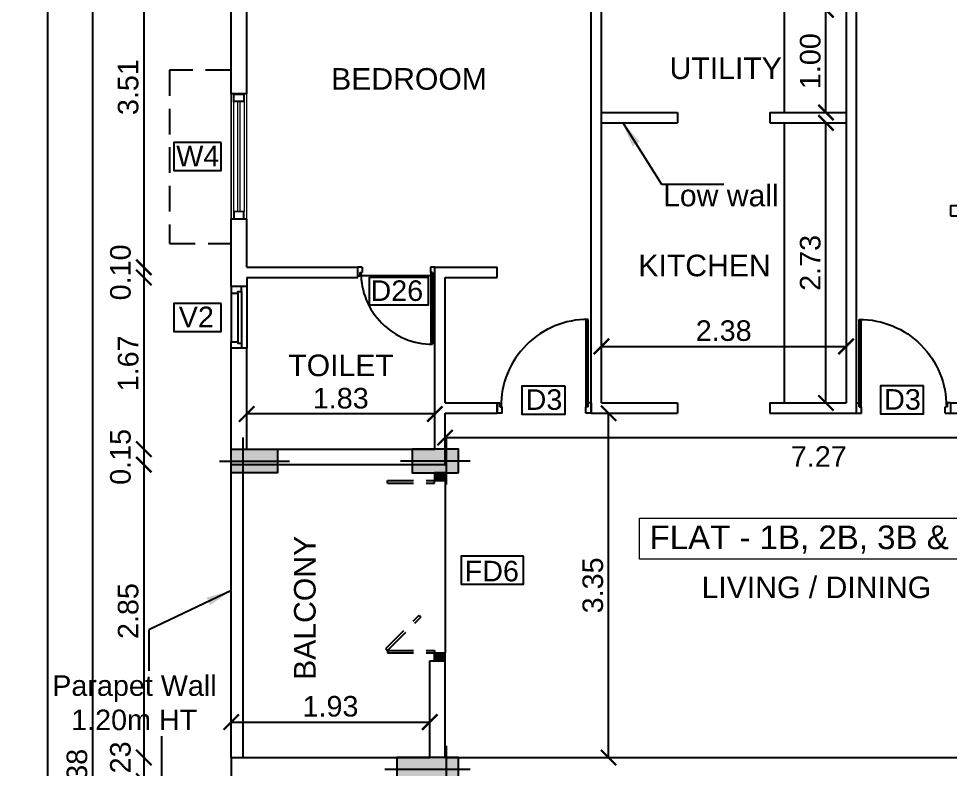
# Model space of a CAD drawing. Header units: metres. Extents: x 2130 to 3135, y 5414 to 5819.
# Drawn here: x 2835.14 to 2844.2, y 5622.13 to 5629.43 of the extents above; entities that cross this region are included whole.
import ezdxf
from ezdxf.enums import TextEntityAlignment as Align

# ---------------------------------------------------------------- set-up
doc = ezdxf.new("R2010")
doc.units = ezdxf.units.M
doc.header["$MEASUREMENT"] = 0
doc.header["$PDMODE"] = 34
doc.linetypes.add('HIDDEN', pattern=[0.375, 0.25, -0.125])
doc.layers.get('0').update_dxf_attribs({"lineweight": 18})
doc.layers.get('Defpoints').update_dxf_attribs({"lineweight": 18})
for name, color, linetype in [('col', 1, 'Continuous'), ('DIM', 8, 'Continuous'), ('JD', 3, 'Continuous'), ('WALL', 2, 'Continuous'), ('WIN', 5, 'Continuous')]:
    doc.layers.add(name, color=color, linetype=linetype)
for name, color, linetype, lineweight in [('flat name', 6, 'Continuous', 18), ('FURNITURE', 4, 'Continuous', 25), ('text', 7, 'Continuous', 25)]:
    doc.layers.add(name, color=color, linetype=linetype, lineweight=lineweight)
doc.styles.add('A1', font='arial.ttf')
doc.styles.add('R1', font='arial.ttf')
doc.dimstyles.new('DIM-CMDA', dxfattribs={"dimtxt": 0.2, "dimasz": 0.15, "dimexe": 0.05, "dimexo": 0.0625, "dimgap": 0.05, "dimtad": 1, "dimzin": 1, "dimdsep": 46, "dimtxsty": 'R1', "dimblk": 'ARCHTICK', "dimcen": 0.09, "dimse1": 1, "dimse2": 1, "dimclrd": 8, "dimclre": 8, "dimadec": 0, "dimazin": 0, "dimtm": 1e-09, "dimtfac": 1, "dimtofl": 0, "dimtmove": 2, "dimatfit": 3, "dimfxl": 0, "dimtolj": 1, "dimtzin": 0, "dimlwd": -1, "dimlwe": -1, "dimarcsym": 0})

# ---------------------------------------------------------------- blocks, each defined once
blk = doc.blocks.new('A$C451D3D78')
at = {"layer": 'WIN'}
for p, q in [((0.8133, 0.915), (0.9133, 0.915)), ((0.8133, 0.915), (0.8133, 0.8881)), ((0.9133, 0.915), (0.9133, 0.8642)), ((0.8515, 0.8873), (0, 0.8873)), ((0.8515, 0.8661), (0.0013, 0.8661)), ((0.8515, 0.8881), (0.8133, 0.8881)), ((0.8515, 0.8881), (0.8515, 0.8642)), ((0.9133, 0.8642), (0.8515, 0.8642)), ((0.8515, 0.0269), (0.8133, 0.0269)), ((0.8133, 0), (0.8133, 0.0269)), ((0.9133, 0.0508), (0.8515, 0.0508)), ((0.8515, 0.0269), (0.8515, 0.0508)), ((0.9133, 0.0508), (0.9133, 0)), ((0.8133, 0), (0.9133, 0))]:
    blk.add_line(p, q, dxfattribs=at)
blk.add_arc((0.8462, 0.8847), 0.8458, 179.82075, 270.35447, dxfattribs=at)
blk = doc.blocks.new('A$C43150011')
at = {"layer": 'WIN'}
for p, q in [((0.6667, 0.75), (0.7486, 0.75)), ((0.6667, 0.75), (0.6667, 0.7279)), ((0.6979, 0.7279), (0.6667, 0.7279)), ((0.6979, 0.7279), (0.6979, 0.7083)), ((0.7486, 0.7083), (0.7486, 0.75)), ((0.7486, 0.7083), (0.6979, 0.7083)), ((0.6979, 0.0227), (0, 0.0227)), ((0.6979, 0.0401), (0.0011, 0.0401)), ((0.6667, 0), (0.6667, 0.0221)), ((0.6979, 0.0221), (0.6667, 0.0221)), ((0.6667, 0), (0.7486, 0)), ((0.7486, 0.0417), (0.6979, 0.0417)), ((0.6979, 0.0221), (0.6979, 0.0417)), ((0.7486, 0), (0.7486, 0.0417))]:
    blk.add_line(p, q, dxfattribs=at)
blk.add_lwpolyline([(0.6667, 0), (0.6667, 0.75)], dxfattribs=at)
blk.add_arc((0.6936, 0.0249), 0.6933, 89.64553, 180.17925, dxfattribs=at)
blk = doc.blocks.new('A$C36B25374')
at = {"layer": 'WIN', "linetype": 'HIDDEN'}
for p, q in [((0.0762, 0.5588), (0.0762, 0.1016)), ((0.1016, 0.5588), (0.0762, 0.5588)), ((0.1196, 0.5768), (0.1016, 0.5588)), ((0.1016, 0.5588), (0.1016, 0.1016)), ((0.1016, 0.5588), (0.4249, 0.2355)), ((0.1196, 0.5768), (0.4429, 0.2535)), ((1.7272, 0.5588), (1.7272, 0.1016)), ((1.7272, 0.5588), (1.7526, 0.5588)), ((1.7526, 0.5588), (1.7526, 0.1016)), ((0.4429, 0.2535), (0.4249, 0.2355)), ((0.1016, 0.1016), (0.0762, 0.1016)), ((1.7272, 0.1016), (1.7526, 0.1016))]:
    blk.add_line(p, q, dxfattribs=at)
at = {"layer": 'WIN'}
for p, q in [((0, 0), (0, 0.1016)), ((0, 0), (0, 0.1016)), ((0, 0), (0, 0.1016)), ((0, 0), (0, 0.1016)), ((0, 0.1016), (0.0762, 0.1016)), ((0.0762, 0.1016), (0.0762, 0)), ((1.7526, 0.1016), (1.7526, 0)), ((1.8288, 0.1016), (1.7526, 0.1016)), ((1.8288, 0), (1.8288, 0.1016)), ((1.8288, 0), (1.8288, 0.1016)), ((1.8288, 0), (1.8288, 0.1016)), ((1.8288, 0), (1.8288, 0.1016)), ((0, 0), (0.0762, 0)), ((1.7526, 0), (0.0762, 0)), ((1.8288, 0), (1.7526, 0))]:
    blk.add_line(p, q, dxfattribs=at)
for points in [[(0, 0.1016), (0, 0), (0.0762, 0.1016), (0.0762, 0)], [(1.7526, 0.1016), (1.7526, 0), (1.8288, 0.1016), (1.8288, 0)]]:
    blk.add_solid(points, dxfattribs=at)
blk = doc.blocks.new('A$C5D530010')
at = {"layer": 'WIN', "lineweight": 9}
blk.add_lwpolyline([(0.0635, 0.0766), (0.0635, 1.1434), (0.0889, 1.1434), (0.0889, 0.0766)], close=True, dxfattribs=at)
at = {"color": 7, "lineweight": 9}
for points in [[(0.0254, 1.22), (0.127, 1.22), (0.127, 1.1434), (0.0254, 1.1434)], [(0.0254, 0), (0.0254, 0.0766), (0.127, 0.0766), (0.127, 0)]]:
    blk.add_wipeout(points, dxfattribs=at).dxf.layer = 'WIN'
at = {"layer": 'WIN', "lineweight": 9}
for p, q in [((0, 0), (0, 1.22)), ((0.15, 0), (0.15, 1.22)), ((0.0254, 1.1434), (0.0254, 0.0766)), ((0.127, 1.1434), (0.127, 0.0766))]:
    blk.add_line(p, q, dxfattribs=at)
at = {"layer": 'WIN', "color": 7, "lineweight": 9}
for points in [[(0.0254, 1.22), (0.0254, 1.1434), (0.127, 1.1434), (0.127, 1.22), (0.0254, 1.22)], [(0.127, 0), (0.0254, 0), (0.0254, 0.0766), (0.127, 0.0766), (0.127, 0)]]:
    blk.add_lwpolyline(points, dxfattribs=at)
for points in [[(0.0315, 1.2139), (0.0315, 1.1495), (0.1209, 1.1495), (0.1209, 1.2139)], [(0.1209, 0.0061), (0.0315, 0.0061), (0.0315, 0.0705), (0.1209, 0.0705)]]:
    blk.add_lwpolyline(points, close=True, dxfattribs=at)
blk = doc.blocks.new('A$C1E3E09E3')
at = {"layer": 'WIN'}
for p, q in [((0, 0.6), (0, 0)), ((0.0499, 0.5505), (0.0499, 0.0495)), ((0.0875, 0.5375), (0.0875, 0.0625)), ((0.15, 0.5375), (0.15, 0.0625))]:
    blk.add_line(p, q, dxfattribs=at)
at = {"layer": 'WIN', "color": 9}
for points in [[(0.0499, 0.5505), (0.0499, 0.6), (0.15, 0.6), (0.15, 0.5375), (0.0875, 0.5375), (0.0875, 0.5505), (0.0499, 0.5505)], [(0.0499, 0.0495), (0.0499, 0), (0.15, 0), (0.15, 0.0625), (0.0875, 0.0625), (0.0875, 0.0495), (0.0499, 0.0495)]]:
    blk.add_lwpolyline(points, dxfattribs=at)
blk = doc.blocks.new('230x600')
blk.add_hatch(color=0).paths.add_polyline_path([(1593.9623, -175.0392), (1594.1923, -175.0392), (1594.1923, -175.6392), (1593.9623, -175.6392)])
at = {"color": 0}
for p, q in [((1594.0773, -174.9242), (1594.0773, -175.7542)), ((1593.8473, -175.1542), (1594.3073, -175.1542))]:
    blk.add_line(p, q, dxfattribs=at)
blk.add_lwpolyline([(1593.9623, -175.0392), (1594.1923, -175.0392), (1594.1923, -175.6392), (1593.9623, -175.6392)], close=True, dxfattribs=at)
blk = doc.blocks.new('230x450')
blk.add_hatch(color=0).paths.add_polyline_path([(1594.8731, -175.0392), (1595.1031, -175.0392), (1595.1031, -175.4892), (1594.8731, -175.4892)])
at = {"color": 0}
for p, q in [((1594.9881, -174.9242), (1594.9881, -175.6042)), ((1594.7581, -175.1542), (1595.2181, -175.1542))]:
    blk.add_line(p, q, dxfattribs=at)
blk.add_lwpolyline([(1594.8731, -175.0392), (1595.1031, -175.0392), (1595.1031, -175.4892), (1594.8731, -175.4892)], close=True, dxfattribs=at)
blk = doc.blocks.new('_ArchTick')
at = {"color": 0, "linetype": 'ByBlock', "const_width": 0.15}
blk.add_lwpolyline([(-0.5, -0.5), (0.5, 0.5)], dxfattribs=at)
blk = doc.blocks.new('*D611')
at = {"layer": 'Defpoints', "color": 0}
for p in [(2839.2589, 5630.5175), (2836.3542, 5627.0125), (2838.043, 5627.0125)]:
    blk.add_point(p, dxfattribs=at)
at = {"layer": 'DIM', "color": 8}
blk.add_line((2836.3542, 5630.5175), (2836.3542, 5627.0125), dxfattribs=at)
at = {"layer": 'DIM', "color": 8, "xscale": 0.15, "yscale": 0.15, "zscale": 0.15}
for p, rotation in [((2836.3542, 5630.5175), 90), ((2836.3542, 5627.0125), 270)]:
    blk.add_blockref('_ArchTick', p, dxfattribs=dict(at, rotation=rotation))
at = {"layer": 'DIM', "color": 0, "insert": (2836.202, 5628.765), "char_height": 0.2, "attachment_point": 5, "rotation": 90, "style": 'R1'}
blk.add_mtext('\\A1;3.51', dxfattribs=at)
blk = doc.blocks.new('*D612')
at = {"layer": 'Defpoints', "color": 0}
for p in [(2838.043, 5627.0125), (2836.3542, 5626.9125), (2838.0326, 5626.9125)]:
    blk.add_point(p, dxfattribs=at)
at = {"layer": 'DIM', "color": 8}
blk.add_line((2836.3542, 5627.0125), (2836.3542, 5626.9125), dxfattribs=at)
at = {"layer": 'DIM', "color": 8, "xscale": 0.15, "yscale": 0.15, "zscale": 0.15}
for p, rotation in [((2836.3542, 5627.0125), 90), ((2836.3542, 5626.9125), 270)]:
    blk.add_blockref('_ArchTick', p, dxfattribs=dict(at, rotation=rotation))
at = {"layer": 'DIM', "color": 0, "insert": (2836.1271, 5626.9625), "char_height": 0.2, "attachment_point": 5, "rotation": 90, "style": 'R1'}
blk.add_mtext('\\A1;0.10', dxfattribs=at)
blk = doc.blocks.new('*D613')
at = {"layer": 'Defpoints', "color": 0}
for p in [(2838.0326, 5626.9125), (2836.3542, 5625.2425), (2838.2695, 5625.2425)]:
    blk.add_point(p, dxfattribs=at)
at = {"layer": 'DIM', "color": 8}
blk.add_line((2836.3542, 5626.9125), (2836.3542, 5625.2425), dxfattribs=at)
at = {"layer": 'DIM', "color": 8, "xscale": 0.15, "yscale": 0.15, "zscale": 0.15}
for p, rotation in [((2836.3542, 5626.9125), 90), ((2836.3542, 5625.2425), 270)]:
    blk.add_blockref('_ArchTick', p, dxfattribs=dict(at, rotation=rotation))
at = {"layer": 'DIM', "color": 0, "insert": (2836.2021, 5626.0775), "char_height": 0.2, "attachment_point": 5, "rotation": 90, "style": 'R1'}
blk.add_mtext('\\A1;1.67', dxfattribs=at)
blk = doc.blocks.new('*D614')
at = {"layer": 'Defpoints', "color": 0}
for p in [(2838.2695, 5625.2425), (2836.3542, 5625.0925), (2838.2243, 5625.0925)]:
    blk.add_point(p, dxfattribs=at)
at = {"layer": 'DIM', "color": 8}
blk.add_line((2836.3542, 5625.2425), (2836.3542, 5625.0925), dxfattribs=at)
at = {"layer": 'DIM', "color": 8, "xscale": 0.15, "yscale": 0.15, "zscale": 0.15}
for p, rotation in [((2836.3542, 5625.2425), 90), ((2836.3542, 5625.0925), 270)]:
    blk.add_blockref('_ArchTick', p, dxfattribs=dict(at, rotation=rotation))
at = {"layer": 'DIM', "color": 0, "insert": (2836.1271, 5625.1675), "char_height": 0.2, "attachment_point": 5, "rotation": 90, "style": 'R1'}
blk.add_mtext('\\A1;0.15', dxfattribs=at)
blk = doc.blocks.new('*D615')
at = {"layer": 'Defpoints', "color": 0}
for p in [(2838.2243, 5625.0925), (2836.3542, 5622.2425), (2838.1695, 5622.2425)]:
    blk.add_point(p, dxfattribs=at)
at = {"layer": 'DIM', "color": 8}
blk.add_line((2836.3542, 5625.0925), (2836.3542, 5622.2425), dxfattribs=at)
at = {"layer": 'DIM', "color": 8, "xscale": 0.15, "yscale": 0.15, "zscale": 0.15}
for p, rotation in [((2836.3542, 5625.0925), 90), ((2836.3542, 5622.2425), 270)]:
    blk.add_blockref('_ArchTick', p, dxfattribs=dict(at, rotation=rotation))
at = {"layer": 'DIM', "color": 0, "insert": (2836.2021, 5623.6675), "char_height": 0.2, "attachment_point": 5, "rotation": 90, "style": 'R1'}
blk.add_mtext('\\A1;2.85', dxfattribs=at)
blk = doc.blocks.new('*D616')
at = {"layer": 'Defpoints', "color": 0}
for p in [(2838.1695, 5622.2425), (2836.3542, 5622.0125), (2838.1695, 5622.0125)]:
    blk.add_point(p, dxfattribs=at)
at = {"layer": 'DIM', "color": 8}
blk.add_line((2836.3542, 5622.2425), (2836.3542, 5622.0125), dxfattribs=at)
at = {"layer": 'DIM', "color": 8, "xscale": 0.15, "yscale": 0.15, "zscale": 0.15}
for p, rotation in [((2836.3542, 5622.2425), 90), ((2836.3542, 5622.0125), 270)]:
    blk.add_blockref('_ArchTick', p, dxfattribs=dict(at, rotation=rotation))
at = {"layer": 'DIM', "color": 0, "insert": (2836.127, 5622.1275), "char_height": 0.2, "attachment_point": 5, "rotation": 90, "style": 'R1'}
blk.add_mtext('\\A1;0.23', dxfattribs=at)
blk = doc.blocks.new('*D623')
at = {"layer": 'Defpoints', "color": 0}
for p in [(2835.8565, 5630.6675), (2839.4316, 5630.6675), (2838.0874, 5613.2875)]:
    blk.add_point(p, dxfattribs=at)
at = {"layer": 'DIM', "color": 8}
blk.add_line((2835.8565, 5613.2875), (2835.8565, 5630.6675), dxfattribs=at)
at = {"layer": 'DIM', "color": 8, "xscale": 0.15, "yscale": 0.15, "zscale": 0.15}
for p, rotation in [((2835.8565, 5630.6675), 90), ((2835.8565, 5613.2875), 270)]:
    blk.add_blockref('_ArchTick', p, dxfattribs=dict(at, rotation=rotation))
at = {"layer": 'DIM', "color": 4, "insert": (2835.7043, 5621.9775), "char_height": 0.2, "attachment_point": 5, "rotation": 90, "style": 'R1'}
blk.add_mtext('\\A1;17.38', dxfattribs=at)
blk = doc.blocks.new('*D207')
at = {"layer": 'Defpoints', "color": 0}
for p in [(2835.4194, 5649.2675), (2837.9285, 5649.2675), (2838.0874, 5613.2875)]:
    blk.add_point(p, dxfattribs=at)
at = {"layer": 'DIM', "color": 8}
blk.add_line((2835.4194, 5613.2875), (2835.4194, 5649.2675), dxfattribs=at)
at = {"layer": 'DIM', "color": 8, "xscale": 0.15, "yscale": 0.15, "zscale": 0.15}
for p, rotation in [((2835.4194, 5649.2675), 90), ((2835.4194, 5613.2875), 270)]:
    blk.add_blockref('_ArchTick', p, dxfattribs=dict(at, rotation=rotation))
at = {"layer": 'DIM', "color": 0, "insert": (2835.2672, 5631.2775), "char_height": 0.2, "attachment_point": 5, "rotation": 90, "style": 'R1'}
blk.add_mtext('\\A1;35.98', dxfattribs=at)
blk = doc.blocks.new('*D253')
at = {"layer": 'Defpoints', "color": 0}
for p in [(2837.2045, 5622.5905), (2839.1345, 5622.5905), (2839.1345, 5622.5879)]:
    blk.add_point(p, dxfattribs=at)
at = {"layer": 'DIM', "color": 8}
blk.add_line((2837.2045, 5622.5879), (2839.1345, 5622.5879), dxfattribs=at)
at = {"layer": 'DIM', "color": 8, "xscale": 0.15, "yscale": 0.15, "zscale": 0.15, "rotation": 180}
blk.add_blockref('_ArchTick', (2837.2045, 5622.5879), dxfattribs=at)
at = {"layer": 'DIM', "color": 8, "xscale": 0.15, "yscale": 0.15, "zscale": 0.15}
blk.add_blockref('_ArchTick', (2839.1345, 5622.5879), dxfattribs=at)
at = {"layer": 'DIM', "color": 0, "insert": (2838.1695, 5622.7401), "char_height": 0.2, "attachment_point": 5, "style": 'R1'}
blk.add_mtext('\\A1;1.93', dxfattribs=at)
blk = doc.blocks.new('*D254')
at = {"layer": 'Defpoints', "color": 0}
for p in [(2839.2845, 5625.5191), (2846.5545, 5625.5191), (2846.5545, 5625.3553)]:
    blk.add_point(p, dxfattribs=at)
at = {"layer": 'DIM', "color": 8}
blk.add_line((2839.2845, 5625.3553), (2846.5545, 5625.3553), dxfattribs=at)
at = {"layer": 'DIM', "color": 8, "xscale": 0.15, "yscale": 0.15, "zscale": 0.15, "rotation": 180}
blk.add_blockref('_ArchTick', (2839.2845, 5625.3553), dxfattribs=at)
at = {"layer": 'DIM', "color": 8, "xscale": 0.15, "yscale": 0.15, "zscale": 0.15}
blk.add_blockref('_ArchTick', (2846.5545, 5625.3553), dxfattribs=at)
at = {"layer": 'DIM', "color": 0, "insert": (2842.9195, 5625.1715), "char_height": 0.2, "attachment_point": 5, "style": 'R1'}
blk.add_mtext('\\A1;7.27', dxfattribs=at)
blk = doc.blocks.new('*D255')
at = {"layer": 'Defpoints', "color": 0}
for p in [(2837.3545, 5625.585), (2837.3545, 5625.5738), (2839.1845, 5625.5738)]:
    blk.add_point(p, dxfattribs=at)
at = {"layer": 'DIM', "color": 8}
blk.add_line((2839.1845, 5625.585), (2837.3545, 5625.585), dxfattribs=at)
at = {"layer": 'DIM', "color": 8, "xscale": 0.15, "yscale": 0.15, "zscale": 0.15, "rotation": 180}
blk.add_blockref('_ArchTick', (2837.3545, 5625.585), dxfattribs=at)
at = {"layer": 'DIM', "color": 8, "xscale": 0.15, "yscale": 0.15, "zscale": 0.15}
blk.add_blockref('_ArchTick', (2839.1845, 5625.585), dxfattribs=at)
at = {"layer": 'DIM', "color": 0, "insert": (2838.2695, 5625.7371), "char_height": 0.2, "attachment_point": 5, "style": 'R1'}
blk.add_mtext('\\A1;1.83', dxfattribs=at)
blk = doc.blocks.new('*D256')
at = {"layer": 'Defpoints', "color": 0}
for p in [(2840.8744, 5625.5925), (2841.2848, 5625.5925), (2841.2848, 5622.2425)]:
    blk.add_point(p, dxfattribs=at)
at = {"layer": 'DIM', "color": 8}
blk.add_line((2840.8744, 5622.2425), (2840.8744, 5625.5925), dxfattribs=at)
at = {"layer": 'DIM', "color": 8, "xscale": 0.15, "yscale": 0.15, "zscale": 0.15}
for p, rotation in [((2840.8744, 5625.5925), 90), ((2840.8744, 5622.2425), 270)]:
    blk.add_blockref('_ArchTick', p, dxfattribs=dict(at, rotation=rotation))
at = {"layer": 'DIM', "color": 0, "insert": (2840.7222, 5623.9175), "char_height": 0.2, "attachment_point": 5, "rotation": 90, "style": 'R1'}
blk.add_mtext('\\A1;3.35', dxfattribs=at)
blk = doc.blocks.new('*D258')
at = {"layer": 'Defpoints', "color": 0}
for p in [(2842.8145, 5628.4175), (2842.9893, 5628.4175), (2842.8145, 5625.6925)]:
    blk.add_point(p, dxfattribs=at)
at = {"layer": 'DIM', "color": 8}
blk.add_line((2842.9893, 5625.6925), (2842.9893, 5628.4175), dxfattribs=at)
at = {"layer": 'DIM', "color": 8, "xscale": 0.15, "yscale": 0.15, "zscale": 0.15}
for p, rotation in [((2842.9893, 5628.4175), 90), ((2842.9893, 5625.6925), 270)]:
    blk.add_blockref('_ArchTick', p, dxfattribs=dict(at, rotation=rotation))
at = {"layer": 'DIM', "color": 0, "insert": (2842.8372, 5627.055), "char_height": 0.2, "attachment_point": 5, "rotation": 90, "style": 'R1'}
blk.add_mtext('\\A1;2.73', dxfattribs=at)
blk = doc.blocks.new('*D259')
at = {"layer": 'Defpoints', "color": 0}
for p in [(2842.8145, 5629.5175), (2842.9893, 5629.5175), (2842.8145, 5628.5175)]:
    blk.add_point(p, dxfattribs=at)
at = {"layer": 'DIM', "color": 8}
blk.add_line((2842.9893, 5628.5175), (2842.9893, 5629.5175), dxfattribs=at)
at = {"layer": 'DIM', "color": 8, "xscale": 0.15, "yscale": 0.15, "zscale": 0.15}
for p, rotation in [((2842.9893, 5629.5175), 90), ((2842.9893, 5628.5175), 270)]:
    blk.add_blockref('_ArchTick', p, dxfattribs=dict(at, rotation=rotation))
at = {"layer": 'DIM', "color": 0, "insert": (2842.8372, 5629.0175), "char_height": 0.2, "attachment_point": 5, "rotation": 90, "style": 'R1'}
blk.add_mtext('\\A1;1.00', dxfattribs=at)
blk = doc.blocks.new('*D260')
at = {"layer": 'Defpoints', "color": 0}
for p in [(2840.8045, 5626.4604), (2843.1845, 5626.4604), (2843.1845, 5626.2424)]:
    blk.add_point(p, dxfattribs=at)
at = {"layer": 'DIM', "color": 8}
blk.add_line((2840.8045, 5626.2424), (2843.1845, 5626.2424), dxfattribs=at)
at = {"layer": 'DIM', "color": 8, "xscale": 0.15, "yscale": 0.15, "zscale": 0.15, "rotation": 180}
blk.add_blockref('_ArchTick', (2840.8045, 5626.2424), dxfattribs=at)
at = {"layer": 'DIM', "color": 8, "xscale": 0.15, "yscale": 0.15, "zscale": 0.15}
blk.add_blockref('_ArchTick', (2843.1845, 5626.2424), dxfattribs=at)
at = {"layer": 'DIM', "color": 0, "insert": (2841.9945, 5626.3946), "char_height": 0.2, "attachment_point": 5, "style": 'R1'}
blk.add_mtext('\\A1;2.38', dxfattribs=at)

msp = doc.modelspace()

# ---------------------------------------------------------------- linework, layer by layer
at = {"layer": 'flat name', "color": 5}
msp.add_lwpolyline([(2841.1742, 5624.57), (2844.709, 5624.57), (2844.709, 5624.1741), (2841.1742, 5624.1741)], close=True, dxfattribs=at)
at = {"layer": 'FURNITURE'}
for p, q in [((2842.5845, 5628.5175), (2842.5845, 5629.5175)), ((2842.5845, 5625.6925), (2842.5845, 5628.4175))]:
    msp.add_line(p, q, dxfattribs=at)
at = {"layer": 'JD', "color": 8}
for points in [[(2837.1045, 5628.2264), (2836.6451, 5628.2264), (2836.6451, 5627.9529), (2837.1045, 5627.9529)], [(2838.5492, 5626.917), (2839.1182, 5626.917), (2839.1182, 5626.6436), (2838.5492, 5626.6436)], [(2837.1045, 5626.6613), (2836.645, 5626.6613), (2836.645, 5626.3878), (2837.1045, 5626.3878)], [(2840.4514, 5625.8571), (2840.0323, 5625.8571), (2840.0323, 5625.5837), (2840.4514, 5625.5837)], [(2843.9391, 5625.8588), (2843.5199, 5625.8588), (2843.5199, 5625.5854), (2843.9391, 5625.5854)], [(2840.0486, 5624.2021), (2839.4399, 5624.2021), (2839.4399, 5623.9287), (2840.0486, 5623.9287)]]:
    msp.add_lwpolyline(points, close=True, dxfattribs=at)
at = {"layer": 'WALL', "color": 2}
for p, q in [((2837.2045, 5628.6997), (2837.2045, 5630.6675)), ((2837.3545, 5628.6997), (2837.3545, 5630.5175)), ((2840.7045, 5625.5925), (2840.7045, 5630.5175)), ((2843.2845, 5629.7925), (2843.2845, 5625.5925)), ((2840.8045, 5625.6925), (2840.8045, 5629.5175)), ((2843.1845, 5629.5175), (2843.1845, 5625.6925)), ((2844.1995, 5627.6125), (2844.1995, 5627.5125)), ((2837.2045, 5626.8245), (2837.2045, 5627.4797)), ((2837.3545, 5627.0125), (2837.3545, 5627.4797)), ((2838.4345, 5626.9125), (2838.4345, 5627.0125)), ((2839.1845, 5625.2425), (2839.1845, 5627.0125)), ((2839.7895, 5626.9125), (2839.7895, 5627.0125)), ((2839.2845, 5625.6925), (2839.2845, 5626.9125)), ((2837.2045, 5625.0925), (2837.2045, 5626.2245)), ((2837.3545, 5625.2425), (2837.3545, 5626.2245)), ((2839.7895, 5625.5925), (2839.7895, 5625.6925)), ((2844.1995, 5625.6925), (2844.1995, 5625.5925)), ((2839.2845, 5625.0925), (2839.2845, 5625.5925)), ((2839.1345, 5625.0925), (2839.2845, 5625.0925)), ((2839.1345, 5622.2425), (2839.1345, 5623.1837)), ((2839.2845, 5622.2425), (2839.2845, 5623.1837))]:
    msp.add_line(p, q, dxfattribs=at)
at = {"layer": 'WALL', "linetype": 'Continuous'}
msp.add_line((2837.3545, 5628.6997), (2837.2045, 5628.6997), dxfattribs=at)
at = {"layer": 'WALL'}
for p, q in [((2844.1995, 5627.6125), (2844.8045, 5627.6125)), ((2844.1995, 5627.5125), (2844.7045, 5627.5125)), ((2837.3545, 5627.0125), (2838.4345, 5627.0125)), ((2839.1845, 5627.0125), (2839.7895, 5627.0125)), ((2837.3545, 5626.9125), (2838.4345, 5626.9125)), ((2839.2845, 5626.9125), (2839.7895, 5626.9125)), ((2837.3545, 5626.8245), (2837.2045, 5626.8245)), ((2837.3545, 5626.2245), (2837.2045, 5626.2245)), ((2839.2845, 5625.6925), (2839.7895, 5625.6925)), ((2840.8045, 5625.6925), (2841.5445, 5625.6925)), ((2842.4445, 5625.6925), (2843.1845, 5625.6925)), ((2844.1995, 5625.6925), (2844.7045, 5625.6925)), ((2839.2845, 5625.5925), (2839.7895, 5625.5925)), ((2840.7045, 5625.5925), (2841.5445, 5625.5925)), ((2842.4445, 5625.5925), (2843.2845, 5625.5925)), ((2844.1995, 5625.5925), (2846.5545, 5625.5925)), ((2837.3545, 5625.2425), (2839.1845, 5625.2425)), ((2837.2045, 5625.0925), (2839.1345, 5625.0925)), ((2837.2045, 5622.2425), (2839.1345, 5622.2425)), ((2839.2845, 5622.2425), (2846.7845, 5622.2425))]:
    msp.add_line(p, q, dxfattribs=at)
for points in [[(2837.3545, 5628.6997), (2837.2045, 5628.6997)], [(2837.3545, 5627.4797), (2837.2045, 5627.4797)], [(2837.3545, 5626.9125), (2837.3545, 5626.8245)], [(2837.2045, 5622.2425), (2837.2045, 5622.0125)]]:
    msp.add_lwpolyline(points, dxfattribs=at)
at = {"layer": 'WALL', "color": 2}
for points in [[(2841.5445, 5625.6925), (2841.5445, 5625.5925)], [(2842.4445, 5625.6925), (2842.4445, 5625.5925)], [(2839.1345, 5623.1837), (2839.2845, 5623.1837)]]:
    msp.add_lwpolyline(points, dxfattribs=at)
at = {"layer": 'WIN', "linetype": 'Continuous'}
for p, q in [((2840.8045, 5628.5175), (2841.5445, 5628.5175)), ((2842.4445, 5628.5175), (2843.1845, 5628.5175)), ((2840.8045, 5628.4175), (2841.5445, 5628.4175)), ((2842.4445, 5628.4175), (2843.1845, 5628.4175)), ((2837.2045, 5622.2425), (2837.2045, 5625.0925)), ((2837.3195, 5622.2425), (2837.3195, 5625.0925))]:
    msp.add_line(p, q, dxfattribs=at)
for points in [[(2841.5445, 5628.5175), (2841.5445, 5628.4175)], [(2842.4445, 5628.5175), (2842.4445, 5628.4175)]]:
    msp.add_lwpolyline(points, dxfattribs=at)

# ---------------------------------------------------------------- block references
at = {"layer": 'col', "color": 3, "rotation": 90}
msp.add_blockref('230x450', (2662.1654, 4030.1394), dxfattribs=at)
at = {"layer": 'col', "color": 3, "xscale": -1, "rotation": 270}
msp.add_blockref('230x450', (3014.4537, 4030.1394), dxfattribs=at)
at = {"layer": 'col', "color": 4, "xscale": -1, "rotation": 270}
msp.add_blockref('230x600', (3014.4537, 4028.0501), dxfattribs=at)
at = {"layer": 'WIN'}
for name, p, rotation in [('A$C43150011', (2839.1845, 5626.2638), 90), ('A$C451D3D78', (2839.7895, 5626.5058), 270), ('A$C36B25374', (2839.2845, 5623.1837), 90)]:
    msp.add_blockref(name, p, dxfattribs=dict(at, rotation=rotation))
at = {"layer": 'WIN', "xscale": -1}
msp.add_blockref('A$C1E3E09E3', (2837.3545, 5626.2245), dxfattribs=at)
at = {"layer": 'WIN', "xscale": -1, "rotation": 90}
msp.add_blockref('A$C451D3D78', (2844.1995, 5626.5058), dxfattribs=at)

# ---------------------------------------------------------------- texts
at = {"layer": 'flat name', "insert": (2841.2127, 5624.4999), "char_height": 0.23, "width": 3.47059, "attachment_point": 1, "style": 'A1'}
msp.add_mtext('{\\W0.677712; }FLAT - 1B, 2B, 3B & 4B', dxfattribs=at)
at = {"layer": 'JD', "style": 'R1'}
for s, p in [('W4', (2836.6693, 5627.9943)), ('D26', (2838.5587, 5626.6849)), ('V2', (2836.6935, 5626.4292)), ('D3', (2840.0674, 5625.6251)), ('D3', (2843.5551, 5625.6267)), ('FD6', (2839.475, 5623.9567))]:
    msp.add_text(s, height=0.2, dxfattribs=at).set_placement(p)
at = {"layer": 'text', "style": 'A1'}
for s, p in [('UTILITY', (2842.0143, 5628.9486)), ('BEDROOM', (2838.9336, 5628.8449)), ('KITCHEN', (2841.8081, 5627.0298)), ('TOILET', (2838.2724, 5626.0579)), ('LIVING / DINING', (2842.8956, 5623.8984))]:
    msp.add_text(s, height=0.21, dxfattribs=at).set_placement(p, align=Align.MIDDLE_CENTER)
msp.add_text('Low wall', height=0.21, dxfattribs=at).set_placement((2841.405, 5627.6056))
msp.add_text('BALCONY', height=0.21, rotation=90, dxfattribs=at).set_placement((2837.9199, 5623.6986), align=Align.MIDDLE_CENTER)
at = {"layer": 'text', "insert": (2835.4424, 5623.0425), "char_height": 0.2, "width": 1.599454, "attachment_point": 1, "style": 'A1'}
msp.add_mtext('{\\W0.265377; }Parapet Wall \\P{\\W2.633567; }1.20m HT', dxfattribs=at)

# ---------------------------------------------------------------- dimensions: what is measured, and where the dimension line sits
at = {"layer": 'DIM', "color": 7}
for base, p1, p2, angle, picture, middle in [((2842.9893, 5629.5175), (2842.8145, 5628.5175), (2842.8145, 5629.5175), 270, '*D259', (2842.8372, 5629.0175)), ((2842.9893363892, 5628.4174707211), (2842.8145301142, 5625.6924707211), (2842.8145301142, 5628.4174707211), 270, '*D258', (2842.8371535788, 5627.0549707211)), ((2836.3542, 5626.9125), (2838.043, 5627.0125), (2838.0326, 5626.9125), 90, '*D612', (2836.1271, 5626.9625)), ((2836.3542, 5625.2425), (2838.0326, 5626.9125), (2838.2695, 5625.2425), 90, '*D613', (2836.2021, 5626.0775)), ((2840.8744, 5625.5925), (2841.2848, 5622.2425), (2841.2848, 5625.5925), 270, '*D256', (2840.7222, 5623.9175)), ((2836.3542, 5625.0925), (2838.2695, 5625.2425), (2838.2243, 5625.0925), 90, '*D614', (2836.1271, 5625.1675)), ((2836.3542, 5622.2425), (2838.2243, 5625.0925), (2838.1695, 5622.2425), 90, '*D615', (2836.2021, 5623.6675)), ((2836.3542, 5622.0125), (2838.1695, 5622.2425), (2838.1695, 5622.0125), 90, '*D616', (2836.127, 5622.1275))]:
    dim = msp.add_linear_dim(base=base, p1=p1, p2=p2, angle=angle, dimstyle='DIM-CMDA', override={"dimpost": '\\X'}, dxfattribs=at)
    dim.commit()
    dim.dimension.update_dxf_attribs({"geometry": picture, "text_midpoint": middle})
for base, p1, p2, picture, middle in [((2843.1845, 5626.2424), (2840.8045, 5626.4604), (2843.1845, 5626.4604), '*D260', (2841.9945, 5626.3946)), ((2837.3545, 5625.585), (2839.1845, 5625.5738), (2837.3545, 5625.5738), '*D255', (2838.2695, 5625.7371)), ((2839.1345, 5622.5879), (2837.2045, 5622.5905), (2839.1345, 5622.5905), '*D253', (2838.1695, 5622.7401))]:
    dim = msp.add_linear_dim(base=base, p1=p1, p2=p2, dimstyle='DIM-CMDA', override={"dimpost": '\\X'}, dxfattribs=at)
    dim.commit()
    dim.dimension.update_dxf_attribs({"geometry": picture, "text_midpoint": middle})
dim = msp.add_linear_dim(base=(2846.5545, 5625.3553), p1=(2839.2845, 5625.5191), p2=(2846.5545, 5625.5191), dimstyle='DIM-CMDA', override={"dimpost": '\\X'}, dxfattribs=at)
dim.commit()
dim.dimension.update_dxf_attribs({"geometry": '*D254', "text_midpoint": (2842.9195, 5625.1715), "dimtype": 160})

# ---------------------------------------------------------------- leaders
at = {"layer": 'text'}
for points in [[(2841.0096, 5628.4244), (2841.3893, 5627.8193), (2841.9971, 5627.8193)], [(2837.2067, 5623.8688), (2836.4037, 5623.4861), (2836.4037, 5623.0861)], [(2837.2067, 5621.5664), (2836.5293, 5621.949), (2836.5293, 5622.4501)]]:
    msp.add_leader(points, dimstyle='DIM-CMDA', override={"dimasz": 0.25, "dimtad": 0, "dimclrd": 7, "dimfxl": 0.1875, "dimfxlon": 1, "dimarcsym": 1}, dxfattribs=at)

# ---------------------------------------------------------------- next in the draw order: block references
at = {"layer": 'WIN', "linetype": 'Continuous', "xscale": -1}
msp.add_blockref('A$C5D530010', (2837.3545, 5627.4797), dxfattribs=at)

# ---------------------------------------------------------------- next in the draw order: linework, layer by layer
at = {"color": 6}
msp.add_lwpolyline([(2837.2045, 5649.2675), (2837.2045, 5631.8875), (2840.8545, 5631.8875), (2840.8545, 5632.8875), (2843.1345, 5632.8875), (2843.1345, 5629.6675), (2840.8545, 5629.6675), (2840.8545, 5630.6675), (2837.2045, 5630.6675), (2837.2045, 5613.2875)], dxfattribs=at)
msp.add_lwpolyline([(2837.2045, 5613.2875), (2837.2045, 5630.6675), (2840.8545, 5630.6675), (2840.8545, 5629.6675), (2843.1345, 5629.6675), (2843.1345, 5632.8875), (2840.8545, 5632.8875), (2840.8545, 5631.8875), (2837.2045, 5631.8875), (2837.2045, 5649.2675)])
at = {"layer": 'WIN', "linetype": 'HIDDEN'}
msp.add_lwpolyline([(2837.2045, 5628.9297), (2837.2045, 5628.9297), (2836.6045, 5628.9297), (2836.6045, 5627.2447), (2836.6045, 5627.2447), (2837.2045, 5627.2447)], dxfattribs=at)

# ---------------------------------------------------------------- next in the draw order: dimensions: what is measured, and where the dimension line sits
at = {"layer": 'DIM', "color": 7}
for base, p1, p2, override, picture, middle in [((2835.4194, 5649.2675), (2838.0874, 5613.2875), (2837.9285, 5649.2675), {"dimpost": '\\X'}, '*D207', (2835.2672, 5631.2775)), ((2835.8565, 5630.6675), (2838.0874, 5613.2875), (2839.4316, 5630.6675), {"dimpost": '\\X', "dimclrt": 4}, '*D623', (2835.7043, 5621.9775)), ((2836.3542239485, 5627.0124707211), (2839.2588796428, 5630.5174707211), (2838.0429585639, 5627.0124707211), {"dimpost": '\\X'}, '*D611', (2836.2020411381, 5628.7649707211))]:
    dim = msp.add_linear_dim(base=base, p1=p1, p2=p2, angle=90, dimstyle='DIM-CMDA', override=override, dxfattribs=at)
    dim.commit()
    dim.dimension.update_dxf_attribs({"geometry": picture, "text_midpoint": middle})

doc.saveas('drawing.dxf')
